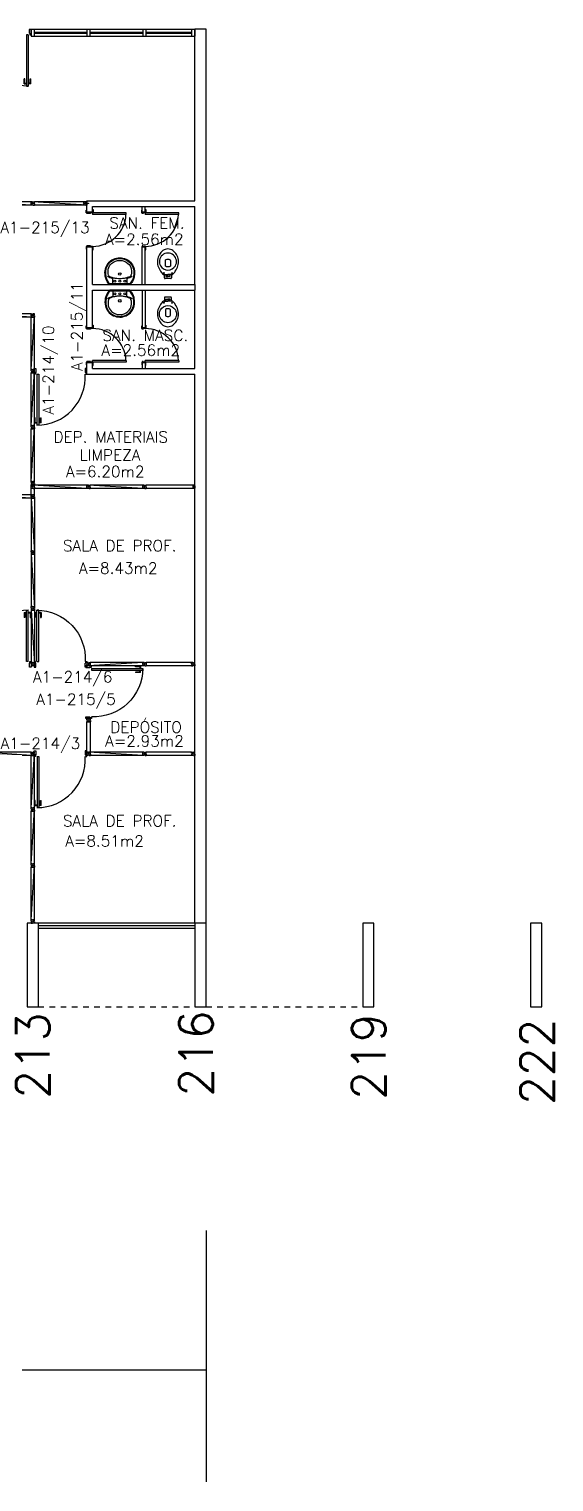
# Model space of a CAD drawing. Extents: x -31 to 207, y 425 to 518.
# Drawn here: x 195.22 to 204.61, y 427.33 to 453.32 of the extents above; entities that cross this region are included whole.
import ezdxf
from ezdxf.enums import TextEntityAlignment as Align

# ---------------------------------------------------------------- set-up
doc = ezdxf.new("R2010")
doc.units = 0
doc.header["$LTSCALE"] = 0.01
doc.header["$MEASUREMENT"] = 0
doc.header["$PDMODE"] = 34
doc.linetypes.add('HIDDEN2', pattern=[0.1875, 0.125, -0.0625])
doc.layers.get('0').update_dxf_attribs({"linetype": 'CONTINUOUS'})
doc.layers.get('DEFPOINTS').update_dxf_attribs({"linetype": 'CONTINUOUS'})
for name, color, linetype in [('ALV', 2, 'CONTINUOUS'), ('AREA', 2, 'CONTINUOUS'), ('DIV', 2, 'CONTINUOUS'), ('ESQ', 1, 'CONTINUOUS'), ('ESTR', 3, 'CONTINUOUS'), ('NOPILAR1', 2, 'CONTINUOUS'), ('PROJ', 1, 'HIDDEN2'), ('TEXTO', 2, 'CONTINUOUS'), ('TEXTO-ENDEREÇO', 2, 'CONTINUOUS'), ('TEXTOCENTROCUSTO', 2, 'CONTINUOUS')]:
    doc.layers.add(name, color=color, linetype=linetype)
doc.styles.add('1', font='romans.shx')
doc.styles.add('NOPILAR', font='simplex.shx', dxfattribs={"height": 0.6})
doc.styles.add('UNB-100', font='simplex.shx', dxfattribs={"height": 0.2})
doc.styles.add('UNB-100-1', font='simplex.shx', dxfattribs={"height": 0.2})
doc.dimstyles.new('1-600', dxfattribs={"dimtxt": 1.1, "dimasz": 2.5, "dimexe": 2, "dimexo": 4, "dimgap": 0.2, "dimtad": 1, "dimdec": 0, "dimzin": 4, "dimdsep": 46, "dimlunit": 6, "dimtxsty": '1', "dimblk1": 'NONE', "dimblk2": 'NONE', "dimsah": 1, "dimcen": 0, "dimclrd": 2, "dimclre": 2, "dimclrt": 2, "dimadec": 0, "dimazin": 0, "dimtfac": 1, "dimtdec": 0, "dimtmove": 2, "dimatfit": 3, "dimldrblk": 'NONE', "dimfxl": 0, "dimtolj": 1, "dimtzin": 0, "dimarcsym": 0})

# ---------------------------------------------------------------- blocks, each defined once
blk = doc.blocks.new('PILAR-SLS')
blk.add_lwpolyline([(0.003, -72.501), (0.003, -74.001), (0.203, -74.001), (0.203, -72.501)], close=True)
blk = doc.blocks.new('DIVMT-SLS')
for p, q in [((-0.03, 0.03), (-0.03, 0.006)), ((-0.008, 0.03), (-0.03, 0.03)), ((-0.0185, 0.006), (-0.03, 0.006)), ((-0.0185, -0.006), (-0.0185, 0.006)), ((-0.008, 0.03), (-0.008, 0.02)), ((-0.008, 0.02), (0.008, 0.02)), ((-0.0051, 0), (0.0051, 0)), ((0.0051, 0), (-0.0051, 0)), ((-0.0051, 0), (0.0051, 0)), ((0.97, -0.03), (0, 0.03)), ((0, -0.0051), (0, 0.0051)), ((0, 0.0051), (0, -0.0051)), ((0.008, 0.03), (0.008, 0.02)), ((0.008, 0.03), (0.03, 0.03)), ((0.0205, 0.006), (0.03, 0.006)), ((0.0205, -0.006), (0.0205, 0.006)), ((0.0205, 0.006), (0.0205, -0.006)), ((0.0205, 0.006), (0.03, 0.006)), ((0.97, 0.03), (0.03, 0.03)), ((0.03, 0.006), (0.03, 0.03)), ((0.03, -0.03), (0.03, 0.03)), ((0.03, -0.005), (0.03, 0.005)), ((0.97, 0.03), (0.97, 0.009)), ((0.97, 0.009), (0.97, 0.027)), ((0.9795, 0.006), (0.97, 0.006)), ((0.97, -0.005), (0.97, 0.005)), ((0.9795, 0.006), (0.9795, -0.006)), ((1.0051, 0), (0.9949, 0)), ((1, 0.0051), (1, -0.0051)), ((-0.0185, -0.006), (-0.03, -0.006)), ((-0.03, -0.03), (-0.03, -0.006)), ((-0.008, -0.03), (-0.03, -0.03)), ((-0.008, -0.03), (-0.008, -0.02)), ((-0.008, -0.02), (0.008, -0.02)), ((0.008, -0.03), (0.008, -0.02)), ((0.008, -0.03), (0.03, -0.03)), ((0.0205, -0.006), (0.03, -0.006)), ((0.0205, -0.006), (0.03, -0.006)), ((0.03, -0.006), (0.03, -0.03)), ((0.97, -0.03), (0.03, -0.03)), ((0.9795, -0.006), (0.97, -0.006)), ((0.97, -0.009), (0.97, -0.027))]:
    blk.add_line(p, q)
blk = doc.blocks.new('A$C40560D69')
at = {"layer": 'DIV'}
for p, q in [((0, 0.038), (0, 0.06)), ((0.024, 0.06), (0, 0.06)), ((0, 0.038), (0.01, 0.038)), ((0, 0.022), (0, 0)), ((0, 0.022), (0.01, 0.022)), ((0, 0), (0.024, 0)), ((0.01, 0.022), (0.01, 0.038)), ((0.024, 0.051), (0.024, 0.06)), ((0.024, 0.051), (0.024, 0.06)), ((0.024, 0.051), (0.036, 0.051)), ((0.036, 0.051), (0.024, 0.051)), ((0.036, 0.012), (0.024, 0.012)), ((0.024, 0.012), (0.024, 0)), ((0.025, 0.03), (0.035, 0.03)), ((0.035, 0.03), (0.025, 0.03)), ((0.03, 0.025), (0.03, 0.035)), ((0.03, 0.035), (0.03, 0.025)), ((0.03, 0.025), (0.03, 0.035)), ((0.036, 0.051), (0.036, 0.06)), ((0.036, 0.051), (0.036, 0.06)), ((0.036, 0.06), (0.06, 0.06)), ((0.036, 0.012), (0.036, 0)), ((0.06, 0), (0.036, 0)), ((0.05, 0.022), (0.05, 0.038)), ((0.06, 0.038), (0.05, 0.038)), ((0.06, 0.022), (0.05, 0.022)), ((0.06, 0.038), (0.06, 0.06)), ((0.06, 0.022), (0.06, 0))]:
    blk.add_line(p, q, dxfattribs=at)
blk = doc.blocks.new('PDV2D-SLS')
at = {"layer": 'DIV'}
for p, q in [((0.03, 0.05), (0.06, 0.05)), ((0.03, 0.035), (0.03, 0.05)), ((0.03, -0.035), (0.03, 0.035)), ((0.06, 0.05), (0.06, -0.02)), ((0.941, 0.05), (0.941, -0.02)), ((0.971, 0.05), (0.941, 0.05)), ((0.971, 0.035), (0.971, 0.05)), ((0.971, -0.035), (0.971, 0.035)), ((0.03, -0.05), (0.03, -0.035)), ((0.05, -0.05), (0.03, -0.05)), ((0.05, -0.02), (0.06, -0.02)), ((0.05, -0.02), (0.05, -0.05)), ((0.079, -0.05), (0.109, -0.05)), ((0.079, -0.05), (0.079, -0.965)), ((0.109, -0.05), (0.109, -0.965)), ((0.951, -0.02), (0.941, -0.02)), ((0.951, -0.02), (0.951, -0.05)), ((0.951, -0.05), (0.971, -0.05)), ((0.971, -0.05), (0.971, -0.035)), ((0.036, -0.925), (0.036, -0.835)), ((0.046, -0.835), (0.036, -0.835)), ((0.036, -0.925), (0.076, -0.925)), ((0.046, -0.915), (0.046, -0.835)), ((0.046, -0.915), (0.076, -0.915)), ((0.109, -0.965), (0.079, -0.965)), ((0.141, -0.915), (0.111, -0.915)), ((0.151, -0.925), (0.111, -0.925)), ((0.141, -0.915), (0.141, -0.835)), ((0.141, -0.835), (0.151, -0.835)), ((0.151, -0.925), (0.151, -0.835))]:
    blk.add_line(p, q, dxfattribs=at)
blk.add_arc((0.076, -0.1), 0.865, 270, 3.3214, dxfattribs=at)
blk = doc.blocks.new('A$C058A0A7E')
at = {"layer": 'DIV'}
for p, q in [((0, 0.038), (0, 0.06)), ((0.024, 0.06), (0, 0.06)), ((0, 0.038), (0.01, 0.038)), ((0, 0.022), (0, 0)), ((0, 0.022), (0.01, 0.022)), ((0, 0), (0.024, 0)), ((0.01, 0.022), (0.01, 0.038)), ((0.024, 0.051), (0.024, 0.06)), ((0.024, 0.051), (0.024, 0.06)), ((0.024, 0.051), (0.036, 0.051)), ((0.036, 0.051), (0.024, 0.051)), ((0.036, 0.012), (0.024, 0.012)), ((0.024, 0.012), (0.024, 0)), ((0.025, 0.03), (0.035, 0.03)), ((0.035, 0.03), (0.025, 0.03)), ((0.03, 0.025), (0.03, 0.035)), ((0.03, 0.035), (0.03, 0.025)), ((0.03, 0.025), (0.03, 0.035)), ((0.036, 0.051), (0.036, 0.06)), ((0.036, 0.051), (0.036, 0.06)), ((0.036, 0.06), (0.06, 0.06)), ((0.036, 0.012), (0.036, 0)), ((0.06, 0), (0.036, 0)), ((0.05, 0.022), (0.05, 0.038)), ((0.06, 0.038), (0.05, 0.038)), ((0.06, 0.022), (0.05, 0.022)), ((0.06, 0.038), (0.06, 0.06)), ((0.06, 0.022), (0.06, 0))]:
    blk.add_line(p, q, dxfattribs=at)
blk = doc.blocks.new('MTINI-SLS')
for p, q in [((-0.005, 0), (0.005, 0)), ((0, 0.001), (0, 0.02)), ((0.008, 0.02), (0, 0.02)), ((0, -0.005), (0, 0.005)), ((0, -0.02), (0, 0.001)), ((0.008, 0.03), (0.03, 0.03)), ((0.008, 0.03), (0.008, 0.02)), ((0.02, 0.006), (0.02, -0.006)), ((0.02, 0.006), (0.03, 0.006)), ((0.02, -0.004), (0.02, 0.004)), ((0.023, 0.006), (0.03, 0.006)), ((0.03, 0.006), (0.03, 0.03)), ((0, -0.02), (0.008, -0.02)), ((0.008, -0.03), (0.008, -0.02)), ((0.008, -0.03), (0.03, -0.03)), ((0.02, -0.006), (0.03, -0.006)), ((0.023, -0.006), (0.03, -0.006)), ((0.03, -0.006), (0.03, -0.03))]:
    blk.add_line(p, q)
blk = doc.blocks.new('*D43')
at = {"color": 2, "linetype": 'ByBlock'}
for p, q in [((150.29, 431.827), (150.29, 427.327)), ((198.39, 431.827), (198.39, 427.327)), ((198.39, 429.327), (150.29, 429.327))]:
    blk.add_line(p, q, dxfattribs=at)
at = {"layer": 'DEFPOINTS', "color": 0, "linetype": 'ByBlock'}
for p in [(150.29, 435.827), (198.39, 435.827), (150.29, 429.327)]:
    blk.add_point(p, dxfattribs=at)
at = {"color": 2, "linetype": 'ByBlock', "insert": (174.34, 430.26), "char_height": 1.1, "attachment_point": 5, "style": '1'}
blk.add_mtext('\\A1;Agrônomia e Veterinária', dxfattribs=at)
blk = doc.blocks.new('_NONE')
at = {"color": 0, "linetype": 'ByBlock'}
blk.add_circle((0, 0), 0.25, dxfattribs=at)

msp = doc.modelspace()

# ---------------------------------------------------------------- linework, layer by layer
msp.add_line((198.19, 448.749), (198.19, 448.649))
at = {"layer": 'ALV'}
for p, q in [((198.19, 450.249), (198.19, 453.322)), ((198.39, 453.322), (198.19, 453.322)), ((198.39, 437.327), (198.39, 453.322)), ((196.258, 450.249), (198.19, 450.249)), ((196.258, 450.049), (196.258, 450.249)), ((196.358, 450.149), (198.19, 450.149)), ((196.358, 450.049), (196.358, 450.149)), ((198.19, 448.749), (198.19, 450.149)), ((196.258, 447.979), (196.258, 449.419)), ((196.358, 448.749), (196.358, 449.419)), ((196.358, 448.749), (198.19, 448.749)), ((196.358, 448.649), (198.19, 448.649)), ((196.358, 447.979), (196.358, 448.649)), ((198.19, 447.249), (198.19, 448.649)), ((196.258, 447.149), (198.19, 447.149)), ((196.358, 447.249), (198.19, 447.249)), ((198.19, 437.327), (198.19, 447.149))]:
    msp.add_line(p, q, dxfattribs=at)
at = {"layer": 'DIV'}
for p, q in [((195.319, 453.317), (195.259, 453.317)), ((195.259, 453.317), (195.259, 453.198)), ((195.319, 453.317), (195.259, 453.317)), ((195.259, 453.317), (195.259, 453.198)), ((195.259, 453.197), (195.319, 453.197)), ((195.259, 453.197), (195.319, 453.197)), ((195.259, 453.197), (195.319, 453.197)), ((195.319, 453.197), (195.319, 453.317)), ((195.319, 453.197), (195.319, 453.317)), ((195.319, 453.251), (196.259, 453.251)), ((195.319, 453.197), (196.259, 453.197)), ((196.259, 453.317), (195.32, 453.317)), ((196.259, 453.263), (195.32, 453.263)), ((196.319, 453.317), (196.259, 453.317)), ((196.259, 453.317), (196.259, 453.198)), ((196.319, 453.317), (196.259, 453.317)), ((196.259, 453.317), (196.259, 453.198)), ((196.259, 453.197), (196.319, 453.197)), ((196.259, 453.197), (196.319, 453.197)), ((196.259, 453.197), (196.319, 453.197)), ((196.319, 453.197), (196.319, 453.317)), ((196.319, 453.197), (196.319, 453.317)), ((196.319, 453.251), (197.259, 453.251)), ((196.319, 453.197), (197.259, 453.197)), ((197.259, 453.317), (196.32, 453.317)), ((197.259, 453.263), (196.32, 453.263)), ((197.319, 453.317), (197.259, 453.317)), ((197.259, 453.317), (197.259, 453.198)), ((197.319, 453.317), (197.259, 453.317)), ((197.259, 453.317), (197.259, 453.198)), ((197.259, 453.197), (197.319, 453.197)), ((197.259, 453.197), (197.319, 453.197)), ((197.259, 453.197), (197.319, 453.197)), ((197.319, 453.197), (197.319, 453.317)), ((197.319, 453.197), (197.319, 453.317)), ((197.319, 453.251), (198.131, 453.251)), ((197.319, 453.197), (198.131, 453.197)), ((198.131, 453.317), (197.32, 453.317)), ((198.131, 453.263), (197.32, 453.263)), ((198.191, 453.317), (198.131, 453.317)), ((198.131, 453.317), (198.131, 453.198)), ((198.191, 453.317), (198.131, 453.317)), ((198.131, 453.317), (198.131, 453.198)), ((198.131, 453.197), (198.191, 453.197)), ((198.131, 453.197), (198.191, 453.197)), ((198.131, 453.197), (198.191, 453.197)), ((198.191, 453.197), (198.191, 453.317)), ((198.191, 453.197), (198.191, 453.317)), ((196.221, 450.229), (196.199, 450.229)), ((196.199, 450.229), (196.199, 450.205)), ((196.211, 450.205), (196.199, 450.205)), ((196.199, 450.169), (196.199, 450.193)), ((196.211, 450.193), (196.199, 450.193)), ((196.221, 450.169), (196.199, 450.169)), ((196.211, 450.193), (196.211, 450.205)), ((196.221, 450.229), (196.221, 450.219)), ((196.221, 450.219), (196.237, 450.219)), ((196.221, 450.179), (196.237, 450.179)), ((196.221, 450.169), (196.221, 450.179)), ((196.224, 450.199), (196.235, 450.199)), ((196.235, 450.199), (196.224, 450.199)), ((196.224, 450.199), (196.235, 450.199)), ((196.229, 450.204), (196.229, 450.194)), ((196.229, 450.194), (196.229, 450.204)), ((196.237, 450.229), (196.259, 450.229)), ((196.237, 450.229), (196.237, 450.219)), ((196.237, 450.169), (196.237, 450.179)), ((196.237, 450.169), (196.259, 450.169)), ((196.248, 450.084), (196.258, 450.084)), ((196.248, 450.034), (196.248, 450.084)), ((196.258, 450.034), (196.248, 450.034)), ((196.25, 450.205), (196.259, 450.205)), ((196.25, 450.205), (196.25, 450.193)), ((196.25, 450.193), (196.25, 450.205)), ((196.25, 450.205), (196.259, 450.205)), ((196.25, 450.193), (196.259, 450.193)), ((196.25, 450.193), (196.259, 450.193)), ((196.258, 450.049), (196.258, 450.034)), ((196.358, 450.049), (196.258, 450.049)), ((196.258, 450.024), (196.258, 450.034)), ((196.323, 450.024), (196.258, 450.024)), ((196.259, 450.169), (196.259, 450.229)), ((196.259, 450.205), (196.259, 450.229)), ((196.259, 450.193), (196.259, 450.169)), ((196.323, 450.034), (196.323, 450.024)), ((196.358, 450.034), (196.323, 450.034)), ((196.358, 450.094), (196.368, 450.094)), ((196.358, 450.049), (196.358, 450.044)), ((196.358, 450.044), (196.358, 450.034)), ((196.368, 450.044), (196.358, 450.044)), ((196.358, 450.034), (196.358, 450.004)), ((196.958, 450.034), (196.358, 450.034)), ((196.958, 450.004), (196.358, 450.004)), ((196.368, 450.094), (196.368, 450.044)), ((196.958, 450.004), (196.958, 450.034)), ((197.239, 450.084), (197.249, 450.084)), ((197.239, 450.034), (197.239, 450.084)), ((197.249, 450.034), (197.239, 450.034)), ((197.249, 450.049), (197.249, 450.149)), ((197.249, 450.049), (197.249, 450.034)), ((197.299, 450.049), (197.249, 450.049)), ((197.249, 450.024), (197.249, 450.034)), ((197.264, 450.024), (197.249, 450.024)), ((197.264, 450.034), (197.264, 450.024)), ((197.299, 450.034), (197.264, 450.034)), ((197.299, 450.049), (197.299, 450.149)), ((197.299, 450.094), (197.309, 450.094)), ((197.299, 450.049), (197.299, 450.044)), ((197.299, 450.044), (197.299, 450.034)), ((197.309, 450.044), (197.299, 450.044)), ((197.299, 450.034), (197.299, 450.004)), ((197.899, 450.034), (197.299, 450.034)), ((197.899, 450.004), (197.299, 450.004)), ((197.309, 450.094), (197.309, 450.044)), ((197.899, 450.004), (197.899, 450.034)), ((196.248, 449.434), (196.248, 449.384)), ((196.258, 449.434), (196.248, 449.434)), ((196.248, 449.384), (196.258, 449.384)), ((196.258, 449.444), (196.258, 449.434)), ((196.323, 449.444), (196.258, 449.444)), ((196.258, 449.419), (196.258, 449.434)), ((196.358, 449.419), (196.258, 449.419)), ((196.323, 449.434), (196.323, 449.444)), ((196.358, 449.434), (196.323, 449.434)), ((196.358, 449.424), (196.358, 449.434)), ((196.358, 449.419), (196.358, 449.424)), ((196.368, 449.424), (196.358, 449.424)), ((196.358, 449.374), (196.368, 449.374)), ((196.368, 449.374), (196.368, 449.424)), ((197.239, 449.434), (197.239, 449.384)), ((197.249, 449.434), (197.239, 449.434)), ((197.239, 449.384), (197.249, 449.384)), ((197.249, 449.444), (197.249, 449.434)), ((197.264, 449.444), (197.249, 449.444)), ((197.249, 449.419), (197.249, 449.434)), ((197.249, 448.749), (197.249, 449.419)), ((197.299, 449.419), (197.249, 449.419)), ((197.264, 449.434), (197.264, 449.444)), ((197.299, 449.434), (197.264, 449.434)), ((197.299, 449.424), (197.299, 449.434)), ((197.299, 449.419), (197.299, 449.424)), ((197.309, 449.424), (197.299, 449.424)), ((197.299, 448.749), (197.299, 449.419)), ((197.299, 449.374), (197.309, 449.374)), ((197.309, 449.374), (197.309, 449.424)), ((196.721, 448.764), (196.721, 448.853)), ((196.972, 448.853), (196.972, 448.764)), ((197.638, 448.928), (197.632, 448.928)), ((197.644, 448.928), (197.638, 448.928)), ((197.644, 448.87), (197.644, 448.928)), ((197.707, 448.858), (197.655, 448.858)), ((197.758, 448.858), (197.707, 448.858)), ((197.769, 448.928), (197.769, 448.87)), ((197.776, 448.928), (197.769, 448.928)), ((197.781, 448.928), (197.776, 448.928)), ((196.721, 448.634), (196.721, 448.545)), ((196.972, 448.545), (196.972, 448.634)), ((197.249, 448.649), (197.249, 447.979)), ((197.299, 448.649), (197.299, 447.979)), ((197.638, 448.456), (197.632, 448.456)), ((197.644, 448.456), (197.638, 448.456)), ((197.644, 448.514), (197.644, 448.456)), ((197.707, 448.526), (197.655, 448.526)), ((197.758, 448.526), (197.707, 448.526)), ((197.769, 448.456), (197.769, 448.514)), ((197.776, 448.456), (197.769, 448.456)), ((197.781, 448.456), (197.776, 448.456)), ((196.248, 448.014), (196.258, 448.014)), ((196.248, 447.964), (196.248, 448.014)), ((196.258, 447.964), (196.248, 447.964)), ((196.258, 447.979), (196.258, 447.964)), ((196.358, 447.979), (196.258, 447.979)), ((196.258, 447.954), (196.258, 447.964)), ((196.323, 447.954), (196.258, 447.954)), ((196.323, 447.964), (196.323, 447.954)), ((196.358, 447.964), (196.323, 447.964)), ((196.358, 448.024), (196.368, 448.024)), ((196.358, 447.979), (196.358, 447.974)), ((196.358, 447.974), (196.358, 447.964)), ((196.368, 447.974), (196.358, 447.974)), ((196.368, 448.024), (196.368, 447.974)), ((197.239, 448.014), (197.249, 448.014)), ((197.239, 447.964), (197.239, 448.014)), ((197.249, 447.964), (197.239, 447.964)), ((197.249, 447.979), (197.249, 447.964)), ((197.299, 447.979), (197.249, 447.979)), ((197.249, 447.954), (197.249, 447.964)), ((197.264, 447.954), (197.249, 447.954)), ((197.264, 447.964), (197.264, 447.954)), ((197.299, 447.964), (197.264, 447.964)), ((197.299, 448.024), (197.309, 448.024)), ((197.299, 447.979), (197.299, 447.974)), ((197.299, 447.974), (197.299, 447.964)), ((197.309, 447.974), (197.299, 447.974)), ((197.309, 448.024), (197.309, 447.974)), ((196.358, 447.364), (196.358, 447.394)), ((196.958, 447.394), (196.358, 447.394)), ((196.958, 447.394), (196.958, 447.364)), ((197.299, 447.364), (197.299, 447.394)), ((197.899, 447.394), (197.299, 447.394)), ((197.899, 447.394), (197.899, 447.364)), ((196.248, 447.364), (196.248, 447.314)), ((196.258, 447.364), (196.248, 447.364)), ((196.248, 447.314), (196.258, 447.314)), ((196.258, 447.374), (196.258, 447.364)), ((196.323, 447.374), (196.258, 447.374)), ((196.258, 447.349), (196.258, 447.364)), ((196.358, 447.349), (196.258, 447.349)), ((196.258, 447.149), (196.258, 447.349)), ((196.323, 447.364), (196.323, 447.374)), ((196.358, 447.364), (196.323, 447.364)), ((196.958, 447.364), (196.358, 447.364)), ((196.358, 447.354), (196.358, 447.364)), ((196.358, 447.349), (196.358, 447.354)), ((196.368, 447.354), (196.358, 447.354)), ((196.358, 447.249), (196.358, 447.349)), ((196.358, 447.304), (196.368, 447.304)), ((196.368, 447.304), (196.368, 447.354)), ((197.239, 447.364), (197.239, 447.314)), ((197.249, 447.364), (197.239, 447.364)), ((197.239, 447.314), (197.249, 447.314)), ((197.249, 447.374), (197.249, 447.364)), ((197.264, 447.374), (197.249, 447.374)), ((197.249, 447.349), (197.249, 447.364)), ((197.299, 447.349), (197.249, 447.349)), ((197.249, 447.349), (197.249, 447.249)), ((197.264, 447.364), (197.264, 447.374)), ((197.299, 447.364), (197.264, 447.364)), ((197.899, 447.364), (197.299, 447.364)), ((197.299, 447.354), (197.299, 447.364)), ((197.299, 447.349), (197.299, 447.354)), ((197.309, 447.354), (197.299, 447.354)), ((197.299, 447.349), (197.299, 447.249)), ((197.299, 447.304), (197.309, 447.304)), ((197.309, 447.304), (197.309, 447.354)), ((195.259, 445.229), (195.283, 445.229)), ((195.259, 445.207), (195.259, 445.229)), ((195.259, 445.207), (195.269, 445.207)), ((195.259, 445.191), (195.259, 445.169)), ((195.259, 445.191), (195.269, 445.191)), ((195.259, 444.988), (195.259, 445.169)), ((195.259, 445.169), (195.319, 445.169)), ((195.283, 445.169), (195.259, 445.169)), ((195.269, 445.207), (195.269, 445.191)), ((195.283, 445.217), (195.283, 445.229)), ((195.283, 445.217), (195.295, 445.217)), ((195.283, 445.178), (195.283, 445.169)), ((195.295, 445.178), (195.283, 445.178)), ((195.283, 445.178), (195.283, 445.169)), ((195.283, 445.178), (195.295, 445.178)), ((195.295, 445.199), (195.284, 445.199)), ((195.284, 445.199), (195.295, 445.199)), ((195.284, 445.169), (195.294, 445.169)), ((195.289, 445.204), (195.289, 445.194)), ((195.289, 445.194), (195.289, 445.204)), ((195.289, 445.204), (195.289, 445.194)), ((195.319, 445.229), (195.295, 445.229)), ((195.295, 445.217), (195.295, 445.229)), ((195.295, 445.178), (195.295, 445.169)), ((195.295, 445.178), (195.295, 445.169)), ((195.295, 445.169), (195.319, 445.169)), ((195.309, 445.207), (195.309, 445.191)), ((195.319, 445.207), (195.309, 445.207)), ((195.319, 445.191), (195.309, 445.191)), ((195.319, 445.207), (195.319, 445.229)), ((195.319, 445.191), (195.319, 445.169)), ((195.319, 444.988), (195.319, 445.169)), ((197.281, 445.159), (197.259, 445.159)), ((197.259, 445.159), (197.259, 445.135)), ((197.271, 445.135), (197.259, 445.135)), ((197.259, 445.099), (197.259, 445.123)), ((197.271, 445.123), (197.259, 445.123)), ((197.281, 445.099), (197.259, 445.099)), ((197.271, 445.123), (197.271, 445.135)), ((197.281, 445.159), (197.281, 445.149)), ((197.281, 445.149), (197.297, 445.149)), ((197.281, 445.109), (197.297, 445.109)), ((197.281, 445.099), (197.281, 445.109)), ((197.284, 445.129), (197.295, 445.129)), ((197.295, 445.129), (197.284, 445.129)), ((197.284, 445.129), (197.295, 445.129)), ((197.289, 445.134), (197.289, 445.124)), ((197.289, 445.124), (197.289, 445.134)), ((197.297, 445.159), (197.319, 445.159)), ((197.297, 445.159), (197.297, 445.149)), ((197.297, 445.099), (197.297, 445.109)), ((197.297, 445.099), (197.319, 445.099)), ((197.31, 445.135), (197.319, 445.135)), ((197.31, 445.135), (197.31, 445.123)), ((197.31, 445.123), (197.31, 445.135)), ((197.31, 445.135), (197.319, 445.135)), ((197.31, 445.123), (197.319, 445.123)), ((197.31, 445.123), (197.319, 445.123)), ((198.16, 445.159), (197.319, 445.159)), ((197.319, 445.099), (197.319, 445.159)), ((197.319, 445.135), (197.319, 445.159)), ((197.319, 445.124), (197.319, 445.134)), ((197.319, 445.123), (197.319, 445.099)), ((198.16, 445.099), (197.319, 445.099)), ((198.16, 445.159), (198.16, 445.138)), ((198.16, 445.099), (198.16, 445.159)), ((198.16, 445.138), (198.16, 445.156)), ((198.17, 445.135), (198.16, 445.135)), ((198.16, 445.124), (198.16, 445.134)), ((198.17, 445.123), (198.16, 445.123)), ((198.16, 445.12), (198.16, 445.102)), ((198.17, 445.135), (198.17, 445.123)), ((198.195, 445.129), (198.185, 445.129)), ((198.19, 445.134), (198.19, 445.124)), ((195.283, 444.988), (195.259, 444.988)), ((195.259, 444.966), (195.259, 444.988)), ((195.259, 444.988), (195.319, 444.988)), ((195.259, 444.988), (195.319, 444.988)), ((195.259, 444.966), (195.269, 444.966)), ((195.259, 444.95), (195.269, 444.95)), ((195.259, 444.95), (195.259, 444.928)), ((195.259, 444.928), (195.283, 444.928)), ((195.259, 444.928), (195.319, 444.928)), ((195.28, 444.988), (195.262, 444.988)), ((195.28, 444.928), (195.262, 444.928)), ((195.269, 444.95), (195.269, 444.966)), ((195.283, 444.979), (195.283, 444.988)), ((195.283, 444.979), (195.283, 444.988)), ((195.283, 444.979), (195.283, 444.988)), ((195.283, 444.979), (195.295, 444.979)), ((195.295, 444.979), (195.283, 444.979)), ((195.295, 444.979), (195.283, 444.979)), ((195.283, 444.94), (195.283, 444.928)), ((195.283, 444.94), (195.295, 444.94)), ((195.283, 444.938), (195.283, 444.928)), ((195.295, 444.938), (195.283, 444.938)), ((195.284, 444.988), (195.294, 444.988)), ((195.284, 444.988), (195.294, 444.988)), ((195.284, 444.958), (195.295, 444.958)), ((195.295, 444.958), (195.284, 444.958)), ((195.295, 444.958), (195.284, 444.958)), ((195.295, 444.958), (195.284, 444.958)), ((195.284, 444.928), (195.294, 444.928)), ((195.289, 444.953), (195.289, 444.964)), ((195.289, 444.964), (195.289, 444.953)), ((195.289, 444.953), (195.289, 444.964)), ((195.289, 444.964), (195.289, 444.953)), ((195.289, 444.953), (195.289, 444.964)), ((195.295, 444.988), (195.319, 444.988)), ((195.295, 444.979), (195.295, 444.988)), ((195.295, 444.979), (195.295, 444.988)), ((195.295, 444.979), (195.295, 444.988)), ((195.295, 444.94), (195.295, 444.928)), ((195.295, 444.938), (195.295, 444.928)), ((195.319, 444.928), (195.295, 444.928)), ((195.298, 444.988), (195.316, 444.988)), ((195.319, 444.988), (195.298, 444.988)), ((195.319, 444.928), (195.298, 444.928)), ((195.298, 444.928), (195.316, 444.928)), ((195.319, 444.966), (195.309, 444.966)), ((195.309, 444.95), (195.309, 444.966)), ((195.319, 444.95), (195.309, 444.95)), ((195.319, 444.966), (195.319, 444.988)), ((195.319, 444.95), (195.319, 444.928)), ((197.259, 441.988), (197.259, 441.964)), ((197.281, 441.988), (197.259, 441.988)), ((197.271, 441.964), (197.259, 441.964)), ((197.259, 441.928), (197.259, 441.952)), ((197.271, 441.952), (197.259, 441.952)), ((197.281, 441.928), (197.259, 441.928)), ((197.271, 441.964), (197.271, 441.952)), ((197.281, 441.988), (197.281, 441.978)), ((197.281, 441.978), (197.297, 441.978)), ((197.281, 441.938), (197.297, 441.938)), ((197.281, 441.928), (197.281, 441.938)), ((197.284, 441.958), (197.295, 441.958)), ((197.295, 441.958), (197.284, 441.958)), ((197.284, 441.958), (197.295, 441.958)), ((197.289, 441.953), (197.289, 441.964)), ((197.289, 441.964), (197.289, 441.953)), ((197.297, 441.988), (197.319, 441.988)), ((197.297, 441.988), (197.297, 441.978)), ((197.297, 441.928), (197.297, 441.938)), ((197.297, 441.928), (197.319, 441.928)), ((197.31, 441.964), (197.319, 441.964)), ((197.31, 441.952), (197.31, 441.964)), ((197.31, 441.964), (197.319, 441.964)), ((197.31, 441.964), (197.31, 441.952)), ((197.31, 441.952), (197.319, 441.952)), ((197.31, 441.952), (197.319, 441.952)), ((198.13, 441.988), (197.319, 441.988)), ((197.319, 441.988), (197.319, 441.928)), ((197.319, 441.964), (197.319, 441.988)), ((197.319, 441.963), (197.319, 441.953)), ((197.319, 441.952), (197.319, 441.928)), ((198.13, 441.928), (197.319, 441.928)), ((196.26, 440.987), (196.284, 440.987)), ((196.26, 440.965), (196.26, 440.987)), ((196.26, 440.965), (196.27, 440.965)), ((196.26, 440.949), (196.26, 440.927)), ((196.26, 440.949), (196.27, 440.949)), ((196.26, 440.927), (196.32, 440.927)), ((196.284, 440.927), (196.26, 440.927)), ((196.26, 440.387), (196.26, 440.927)), ((196.27, 440.965), (196.27, 440.949)), ((196.284, 440.976), (196.284, 440.987)), ((196.284, 440.976), (196.296, 440.976)), ((196.295, 440.957), (196.284, 440.957)), ((196.284, 440.957), (196.295, 440.957)), ((196.284, 440.937), (196.284, 440.927)), ((196.296, 440.937), (196.284, 440.937)), ((196.284, 440.937), (196.284, 440.927)), ((196.284, 440.937), (196.296, 440.937)), ((196.285, 440.927), (196.295, 440.927)), ((196.29, 440.962), (196.29, 440.952)), ((196.29, 440.952), (196.29, 440.962)), ((196.29, 440.962), (196.29, 440.952)), ((196.32, 440.987), (196.296, 440.987)), ((196.296, 440.976), (196.296, 440.987)), ((196.296, 440.937), (196.296, 440.927)), ((196.296, 440.937), (196.296, 440.927)), ((196.296, 440.927), (196.32, 440.927)), ((196.31, 440.965), (196.31, 440.949)), ((196.32, 440.965), (196.31, 440.965)), ((196.32, 440.949), (196.31, 440.949)), ((196.32, 440.965), (196.32, 440.987)), ((196.32, 440.949), (196.32, 440.927)), ((196.32, 440.387), (196.32, 440.927)), ((196.26, 440.387), (196.32, 440.387)), ((196.281, 440.387), (196.263, 440.387)), ((196.284, 440.378), (196.284, 440.387)), ((196.296, 440.378), (196.284, 440.378)), ((196.285, 440.387), (196.295, 440.387)), ((196.29, 440.352), (196.29, 440.362)), ((196.296, 440.378), (196.296, 440.387)), ((196.32, 440.387), (196.299, 440.387)), ((196.299, 440.387), (196.317, 440.387)), ((197.282, 440.387), (197.26, 440.387)), ((197.26, 440.387), (197.26, 440.363)), ((197.271, 440.363), (197.26, 440.363)), ((197.271, 440.351), (197.271, 440.363)), ((197.282, 440.387), (197.282, 440.377)), ((197.282, 440.377), (197.298, 440.377)), ((197.29, 440.362), (197.29, 440.352)), ((197.29, 440.352), (197.29, 440.362)), ((197.298, 440.387), (197.32, 440.387)), ((197.298, 440.387), (197.298, 440.377)), ((197.31, 440.363), (197.32, 440.363)), ((197.31, 440.363), (197.31, 440.351)), ((197.31, 440.351), (197.31, 440.363)), ((197.31, 440.363), (197.32, 440.363)), ((198.13, 440.387), (197.32, 440.387)), ((197.32, 440.327), (197.32, 440.387)), ((197.32, 440.363), (197.32, 440.387)), ((197.32, 440.352), (197.32, 440.362)), ((196.295, 440.357), (196.284, 440.357)), ((197.26, 440.327), (197.26, 440.351)), ((197.271, 440.351), (197.26, 440.351)), ((197.282, 440.327), (197.26, 440.327)), ((197.282, 440.337), (197.298, 440.337)), ((197.282, 440.327), (197.282, 440.337)), ((197.284, 440.357), (197.295, 440.357)), ((197.295, 440.357), (197.284, 440.357)), ((197.284, 440.357), (197.295, 440.357)), ((197.298, 440.327), (197.298, 440.337)), ((197.298, 440.327), (197.32, 440.327)), ((197.31, 440.351), (197.32, 440.351)), ((197.31, 440.351), (197.32, 440.351)), ((197.32, 440.351), (197.32, 440.327)), ((198.13, 440.327), (197.32, 440.327))]:
    msp.add_line(p, q, dxfattribs=at)
for points in [[(196.846, 449.229, -0.108162), (196.958, 449.205, -0.130345), (197.056, 449.129, -0.098496), (197.103, 449.029, -0.106524), (197.106, 448.899, -0.056129), (197.083, 448.829, -0.077465), (197.031, 448.753, -0.260144), (197.021, 448.749), (196.846, 448.749), (196.671, 448.749, -0.260144), (196.661, 448.753, -0.077465), (196.61, 448.829, -0.056129), (196.587, 448.899, -0.106524), (196.59, 449.029, -0.098496), (196.637, 449.129, -0.130345), (196.735, 449.205, -0.108162)], [(197.707, 449.01, 0.268395), (197.84, 449.088, 0.179674), (197.858, 449.188, 0.170707), (197.807, 449.278, 0.179561), (197.707, 449.315, 0.179561), (197.607, 449.278, 0.170707), (197.556, 449.188, 0.179674), (197.573, 449.088, 0.268395)], [(197.677, 449.2, -0.183333), (197.737, 449.2, -0.302776), (197.751, 449.178), (197.751, 449.082, -0.370787), (197.662, 449.082), (197.662, 449.178, -0.302776)], [(196.846, 449.184, -0.185962), (196.993, 449.129, -0.148743), (197.052, 449.029, -0.142138), (197.046, 448.917, -0.114165), (197.038, 448.901, -0.094603), (197.025, 448.891, -0.04407), (197.004, 448.882, -0.029789), (196.956, 448.868, -0.032251), (196.896, 448.857, -0.033186), (196.846, 448.854, -0.033186), (196.796, 448.857, -0.032251), (196.736, 448.868, -0.029789), (196.689, 448.882, -0.04407), (196.668, 448.891, -0.094603), (196.654, 448.901, -0.114165), (196.646, 448.917, -0.142138), (196.641, 449.029, -0.148743), (196.7, 449.129, -0.185962)], [(196.846, 448.169, 0.108162), (196.958, 448.193, 0.130345), (197.056, 448.269, 0.098496), (197.103, 448.369, 0.106524), (197.106, 448.499, 0.056129), (197.083, 448.569, 0.077465), (197.031, 448.644, 0.260144), (197.021, 448.649), (196.846, 448.649), (196.671, 448.649, 0.260144), (196.661, 448.644, 0.077465), (196.61, 448.569, 0.056129), (196.587, 448.499, 0.106524), (196.59, 448.369, 0.098496), (196.637, 448.269, 0.130345), (196.735, 448.193, 0.108162)], [(196.846, 448.214, 0.185962), (196.993, 448.269, 0.148743), (197.052, 448.369, 0.142138), (197.046, 448.481, 0.114165), (197.038, 448.496, 0.094603), (197.025, 448.506, 0.04407), (197.004, 448.515, 0.029789), (196.956, 448.53, 0.032251), (196.896, 448.541, 0.033186), (196.846, 448.544, 0.033186), (196.796, 448.541, 0.032251), (196.736, 448.53, 0.029789), (196.689, 448.515, 0.04407), (196.668, 448.506, 0.094603), (196.654, 448.496, 0.114165), (196.646, 448.481, 0.142138), (196.641, 448.369, 0.148743), (196.7, 448.269, 0.185962)], [(197.707, 448.374, -0.268395), (197.84, 448.296, -0.179674), (197.858, 448.196, -0.170707), (197.807, 448.106, -0.179561), (197.707, 448.069, -0.179561), (197.607, 448.106, -0.170707), (197.556, 448.196, -0.179674), (197.573, 448.296, -0.268395)], [(197.677, 448.184, 0.183333), (197.737, 448.184, 0.302776), (197.751, 448.206), (197.751, 448.302, 0.370787), (197.662, 448.302), (197.662, 448.206, 0.302776)]]:
    msp.add_lwpolyline(points, format="xyb", close=True, dxfattribs=at)
for points in [[(196.846, 449.216, -0.108329), (196.953, 449.193, -0.130418), (197.045, 449.121, -0.098355), (197.09, 449.026, -0.106392), (197.093, 448.901, -0.055971), (197.071, 448.834, -0.069473), (197.028, 448.769, -0.21084), (197.016, 448.764), (196.846, 448.764), (196.676, 448.764, -0.21084), (196.665, 448.769, -0.069473), (196.622, 448.834, -0.055971), (196.6, 448.901, -0.106392), (196.602, 449.026, -0.098355), (196.647, 449.121, -0.130418), (196.74, 449.193, -0.108329), (196.846, 449.216)], [(197.663, 448.928, -0.380199), (197.671, 448.92), (197.671, 448.909, -0.087349), (197.67, 448.905, 0.172037), (197.67, 448.896, 0.102747), (197.671, 448.894, 0.167994), (197.675, 448.893), (197.707, 448.893)], [(197.75, 448.928, 0.380199), (197.743, 448.92), (197.743, 448.909, 0.087349), (197.744, 448.905, -0.172037), (197.744, 448.896, -0.102747), (197.742, 448.894, -0.167994), (197.738, 448.893), (197.707, 448.893)], [(196.846, 448.182, 0.108329), (196.953, 448.204, 0.130418), (197.045, 448.276, 0.098355), (197.09, 448.372, 0.106392), (197.093, 448.496, 0.055971), (197.071, 448.563, 0.069473), (197.028, 448.629, 0.21084), (197.016, 448.634), (196.846, 448.634), (196.676, 448.634, 0.21084), (196.665, 448.629, 0.069473), (196.622, 448.563, 0.055971), (196.6, 448.496, 0.106392), (196.602, 448.372, 0.098355), (196.647, 448.276, 0.130418), (196.74, 448.204, 0.108329), (196.846, 448.182)], [(197.663, 448.456, 0.380199), (197.671, 448.464), (197.671, 448.475, 0.087349), (197.67, 448.479, -0.172037), (197.67, 448.488, -0.102747), (197.671, 448.49, -0.167994), (197.675, 448.491), (197.707, 448.491)], [(197.75, 448.456, -0.380199), (197.743, 448.464), (197.743, 448.475, -0.087349), (197.744, 448.479, 0.172037), (197.744, 448.488, 0.102747), (197.742, 448.49, 0.167994), (197.738, 448.491), (197.707, 448.491)]]:
    msp.add_lwpolyline(points, format="xyb", dxfattribs=at)
for points in [[(197.644, 448.928), (197.707, 448.928)], [(197.742, 448.904), (197.707, 448.904), (197.671, 448.904)], [(197.769, 448.928), (197.707, 448.928)], [(197.644, 448.456), (197.707, 448.456)], [(197.742, 448.48), (197.707, 448.48), (197.671, 448.48)], [(197.769, 448.456), (197.707, 448.456)]]:
    msp.add_lwpolyline(points, dxfattribs=at)
for centre, radius in [((196.846, 448.939), 0.0225), ((197.634, 448.958), 0.0075), ((197.78, 448.958), 0.0075), ((196.756, 448.814), 0.0175), ((196.846, 448.814), 0.0175), ((196.936, 448.814), 0.0175), ((196.756, 448.584), 0.0175), ((196.846, 448.459), 0.0225), ((196.846, 448.584), 0.0175), ((196.936, 448.584), 0.0175), ((197.634, 448.426), 0.0075), ((197.78, 448.426), 0.0075)]:
    msp.add_circle(centre, radius, dxfattribs=at)
for centre, radius, start, end in [((196.358, 450.034), 0.6, 270, 357.134), ((197.299, 450.034), 0.6, 270, 357.134), ((197.767, 449.16), 0.248, 148.927, 173.517), ((197.782, 449.147), 0.268, 128.1603, 148.3191), ((197.706, 449.239), 0.149, 89.8718, 126.9981), ((197.707, 449.239), 0.149, 53.0019, 90.1282), ((197.631, 449.147), 0.268, 31.6809, 51.8397), ((197.647, 449.16), 0.248, 6.483, 31.073), ((197.762, 449.158), 0.243, 172.9547, 196.7622), ((197.852, 449.176), 0.335, 195.2525, 214.1524), ((197.839, 449.169), 0.32, 214.4619, 228.0521), ((197.575, 449.169), 0.32, 311.9479, 325.5381), ((197.561, 449.176), 0.335, 325.8476, 344.7475), ((197.652, 449.158), 0.243, 343.2378, 7.0453), ((196.647, 448.916), 0.0238, 215.9292, 244.4596), ((197.01, 449.629), 0.825, 243.0466, 245.3613), ((197.002, 449.692), 0.879, 247.5173, 250.8497), ((196.71, 448.852), 0.0107, 5.7666, 68.7082), ((196.982, 448.852), 0.0107, 111.2918, 174.2334), ((196.69, 449.692), 0.879, 289.1503, 292.4827), ((196.682, 449.629), 0.825, 294.6387, 296.9534), ((197.046, 448.916), 0.0238, 295.5404, 324.0708), ((197.632, 448.938), 0.0102, 224.7561, 271.6914), ((197.656, 448.87), 0.0118, 178.7011, 266.3198), ((197.758, 448.87), 0.0118, 273.6802, 1.2989), ((197.782, 448.938), 0.0102, 268.3086, 315.2439), ((196.647, 448.482), 0.0238, 115.5404, 144.0708), ((197.01, 447.768), 0.825, 114.6387, 116.9534), ((197.002, 447.706), 0.879, 109.1503, 112.4827), ((196.71, 448.546), 0.0107, 291.2918, 354.2334), ((196.982, 448.546), 0.0107, 185.7666, 248.7082), ((196.69, 447.706), 0.879, 67.5173, 70.8497), ((196.682, 447.768), 0.825, 63.0466, 65.3613), ((197.046, 448.482), 0.0238, 35.9292, 64.4596), ((197.839, 448.215), 0.32, 131.9479, 145.5381), ((197.632, 448.446), 0.0102, 88.3086, 135.2439), ((197.656, 448.515), 0.0118, 93.6802, 181.2989), ((197.758, 448.515), 0.0118, 358.7011, 86.3198), ((197.782, 448.446), 0.0102, 44.7561, 91.6914), ((197.575, 448.215), 0.32, 34.4619, 48.0521), ((197.762, 448.226), 0.243, 163.2378, 187.0453), ((197.767, 448.224), 0.248, 186.483, 211.073), ((197.852, 448.208), 0.335, 145.8476, 164.7475), ((197.561, 448.208), 0.335, 15.2525, 34.1524), ((197.647, 448.224), 0.248, 328.927, 353.517), ((197.652, 448.226), 0.243, 352.9547, 16.7622), ((196.358, 447.364), 0.6, 2.866, 90), ((197.299, 447.364), 0.6, 2.866, 90), ((197.782, 448.237), 0.268, 211.6809, 231.8397), ((197.706, 448.145), 0.149, 233.0019, 270.1282), ((197.707, 448.145), 0.149, 269.8718, 306.9981), ((197.631, 448.237), 0.268, 308.1603, 328.3191)]:
    msp.add_arc(centre, radius, start, end, dxfattribs=at)
at = {"layer": 'ESQ'}
for p, q in [((198.19, 437.327), (195.39, 437.327)), ((198.19, 437.277), (195.39, 437.277)), ((198.19, 437.227), (195.39, 437.227))]:
    msp.add_line(p, q, dxfattribs=at)
at = {"layer": 'PROJ'}
for p, q in [((195.39, 435.827), (198.19, 435.827)), ((198.39, 435.827), (201.19, 435.827))]:
    msp.add_line(p, q, dxfattribs=at)

# ---------------------------------------------------------------- block references
at = {"layer": 'DIV', "xscale": -1}
msp.add_blockref('PDV2D-SLS', (195.289, 453.267), dxfattribs=at)
at = {"layer": 'DIV'}
for name, p in [('DIVMT-SLS', (194.289, 450.199)), ('DIVMT-SLS', (195.289, 450.199)), ('DIVMT-SLS', (194.289, 448.199)), ('PDV2D-SLS', (195.287, 447.199)), ('DIVMT-SLS', (195.289, 445.129)), ('DIVMT-SLS', (196.289, 445.129)), ('DIVMT-SLS', (194.289, 444.958)), ('A$C058A0A7E', (198.13, 441.928)), ('DIVMT-SLS', (194.29, 440.357)), ('PDV2D-SLS', (195.288, 440.357)), ('DIVMT-SLS', (196.29, 440.357)), ('A$C40560D69', (195.26, 437.327))]:
    msp.add_blockref(name, p, dxfattribs=at)
for name, p, rotation in [('DIVMT-SLS', (195.289, 448.199), 270), ('DIVMT-SLS', (195.289, 447.199), 270), ('DIVMT-SLS', (195.289, 446.199), 270), ('MTINI-SLS', (198.19, 445.129), 180), ('PDV2D-SLS', (195.29, 441.958), 180), ('DIVMT-SLS', (195.29, 440.357), 270), ('DIVMT-SLS', (195.29, 439.357), 270), ('DIVMT-SLS', (195.29, 438.357), 270)]:
    msp.add_blockref(name, p, dxfattribs=dict(at, rotation=rotation))
at = {"layer": 'DIV', "xscale": -1}
for name, p, rotation in [('DIVMT-SLS', (195.289, 443.958), 270), ('DIVMT-SLS', (195.289, 442.958), 270), ('DIVMT-SLS', (195.289, 441.958), 270), ('PDV2D-SLS', (195.287, 441.958), 180), ('PDV2D-SLS', (196.291, 441.958), 89.99999999999999), ('DIVMT-SLS', (196.289, 441.958), 180), ('A$C058A0A7E', (198.13, 440.387), 180)]:
    msp.add_blockref(name, p, dxfattribs=dict(at, rotation=rotation))
at = {"layer": 'ESTR'}
for p in [(195.187, 509.828), (198.187, 509.828), (201.187, 509.828), (204.187, 509.828)]:
    msp.add_blockref('PILAR-SLS', p, dxfattribs=at)

# ---------------------------------------------------------------- texts
at = {"layer": 'AREA', "style": 'UNB-100'}
for s, p in [('A=2.56m2', (197.285, 449.461)), ('A=2.56m2', (197.222, 447.477)), ('A=6.20m2', (196.585, 445.305)), ('A=8.43m2', (196.818, 443.577)), ('A=2.93m2', (197.288, 440.485)), ('A=8.51m2', (196.574, 438.696))]:
    msp.add_text(s, height=0.2, dxfattribs=at).set_placement(p, align=Align.CENTER)
at = {"layer": 'NOPILAR1', "style": 'NOPILAR'}
for s, p in [('216', (198.51, 434.221)), ('213', (195.591, 434.184)), ('219', (201.597, 434.165)), ('222', (204.608, 434.073))]:
    msp.add_text(s, height=0.6, rotation=90, dxfattribs=at).set_placement(p)
at = {"layer": 'TEXTO', "style": 'UNB-100'}
for s, p in [('SAN. FEM.', (197.332, 449.753)), ('SAN. MASC.', (197.303, 447.742)), ('DEP. MATERIAIS', (196.684, 445.924)), ('LIMPEZA', (196.671, 445.6)), ('SALA DE PROF.', (196.845, 443.979)), ('DEPÓSITO', (197.316, 440.732)), ('SALA DE PROF.', (196.845, 439.056))]:
    msp.add_text(s, height=0.2, dxfattribs=at).set_placement(p, align=Align.CENTER)
at = {"layer": 'TEXTO-ENDEREÇO', "style": 'UNB-100-1'}
for s, p in [('A1-215/13', (194.712, 449.673)), ('A1-214/6', (195.293, 441.631)), ('A1-215/5', (195.352, 441.231)), ('A1-214/3', (194.716, 440.442))]:
    msp.add_text(s, height=0.2, dxfattribs=at).set_placement(p)
for s, p in [('A1-215/11', (196.179, 447.202)), ('A1-214/10', (195.669, 446.425))]:
    msp.add_text(s, height=0.2, rotation=90, dxfattribs=at).set_placement(p)

# ---------------------------------------------------------------- dimensions: what is measured, and where the dimension line sits
at = {"layer": 'TEXTOCENTROCUSTO'}
dim = msp.add_aligned_dim(p1=(198.39, 435.827), p2=(150.29, 435.827), distance=6.5, text='Agrônomia e Veterinária', dimstyle='1-600', dxfattribs=at)
dim.commit()
dim.dimension.update_dxf_attribs({"geometry": '*D43', "text_midpoint": (174.34, 430.26)})

doc.saveas('drawing.dxf')
